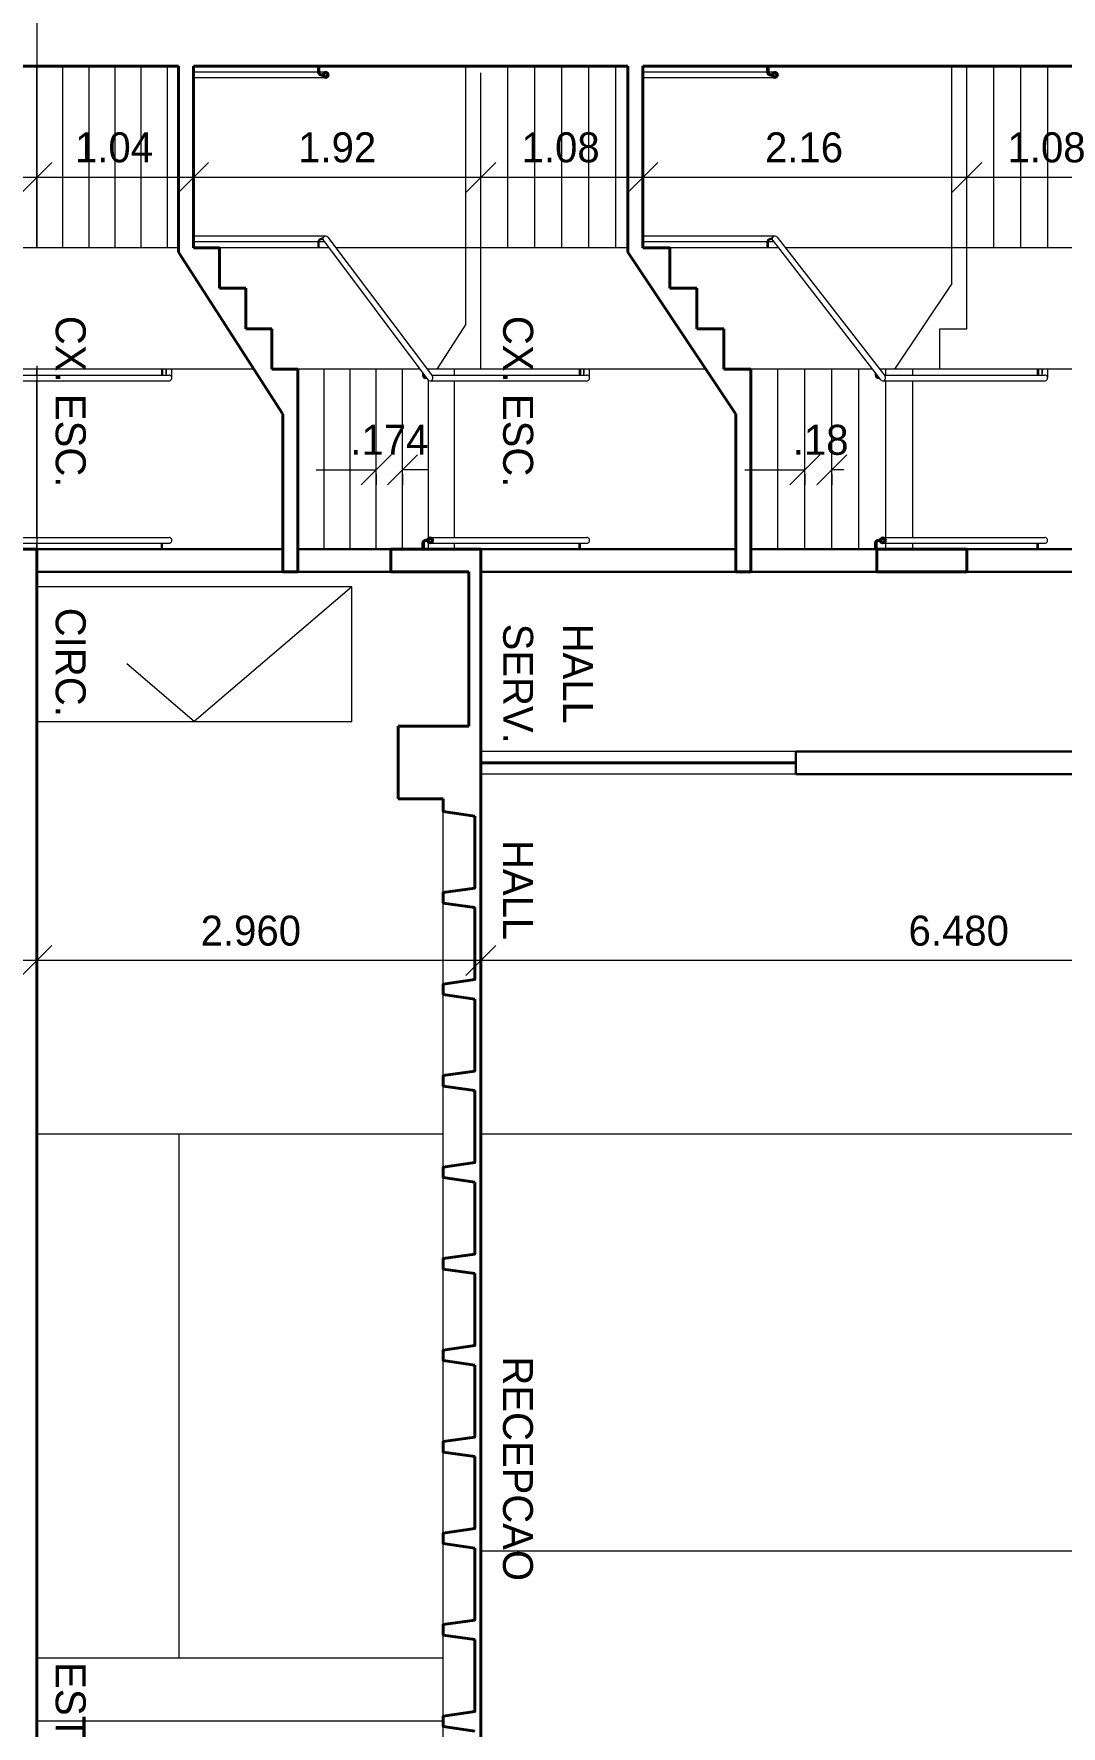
# Model space of a CAD drawing. Header units: metres. Extents: x -62 to 23, y -77 to 42.
# Drawn here: x -53.96 to -47.11, y 15.44 to 26.72 of the extents above; entities that cross this region are included whole.
import ezdxf
from ezdxf.enums import TextEntityAlignment as Align

# ---------------------------------------------------------------- set-up
doc = ezdxf.new("R2010")
doc.units = ezdxf.units.M
doc.header["$MEASUREMENT"] = 0
doc.linetypes.add('DGN Style 3', pattern=[2.76643, 1.976022, -0.790409])
for name, color, linetype, lineweight in [('1 - Eixos', 7, 'Continuous', 0), ('11 - Acabamentos', 7, 'Continuous', 0), ('19 - Estrutura Metálica', 7, 'Continuous', 0), ('5 - Laje em Corte', 7, 'Continuous', 0), ('7 - Alvenaria', 7, 'Continuous', 0), ('CORNIJAS_VAR NA PLANTA PTIPO 1', 7, 'Continuous', 0), ('Level 1-1', 7, 'Continuous', 0), ('Level 12', 7, 'Continuous', 0), ('Level 14', 7, 'Continuous', 0), ('Level 28-1', 7, 'Continuous', 0), ('Level 41', 7, 'Continuous', 0), ('Level 44', 7, 'Continuous', 0)]:
    doc.layers.add(name, color=color, linetype=linetype, lineweight=lineweight)
doc.styles.add('Style-CIVIL', font='CIVIL.shx')
doc.styles.add('Style-INTL_ENGINEERING', font='INTL_ENGINEERING.shx')
doc.dimstyles.get("Standard").update_dxf_attribs({"dimtxt": 0.18, "dimasz": 0.18, "dimexe": 0.18, "dimexo": 0.0625, "dimgap": 0.09, "dimtad": 0, "dimtih": 1, "dimtoh": 1, "dimdec": 4, "dimzin": 1, "dimdsep": 46, "dimtxsty": 'Standard', "dimcen": 0, "dimadec": 0, "dimazin": 0, "dimtfac": 1, "dimtdec": 4, "dimtofl": 0, "dimtmove": 0, "dimatfit": 3, "dimfxl": 0, "dimtolj": 1, "dimtzin": 1, "dimarcsym": 0})

# ---------------------------------------------------------------- blocks, each defined once
blk = doc.blocks.new('*U9')
at = {"layer": '19 - Estrutura Metálica', "color": 171, "linetype": 'Continuous', "lineweight": 30}
for p, q in [((0.007, 0.014), (0.017, 0.006)), ((0.013, 0.022), (0.023, 0.014)), ((-0.016, -0.063), (0.019, -0.022)), ((-0.008, -0.069), (0.027, -0.029))]:
    blk.add_line(p, q, dxfattribs=at)
for radius in [0.025, 0.015]:
    blk.add_circle((-0.009, 0.034), radius, dxfattribs=at)
for radius, start, end in [(0.02, 318.3321, 47.1052), (0.03, 319.6851, 49.6329)]:
    blk.add_arc((0.004, -0.009), radius, start, end, dxfattribs=at)
blk = doc.blocks.new('*U4')
at = {"layer": 'Level 44', "color": 7, "linetype": 'Continuous', "lineweight": 30}
for p, q in [((-1.05, 0.075), (-1.05, -0.075)), ((1.05, 0.075), (1.05, -0.075))]:
    blk.add_line(p, q, dxfattribs=at)
at = {"layer": 'Level 44', "color": 7, "linetype": 'Continuous', "lineweight": 0}
for p, q in [((1.05, 0.075), (-1.05, 0.075)), ((1.05, -0.075), (-1.05, -0.075))]:
    blk.add_line(p, q, dxfattribs=at)
at = {"layer": 'Level 44', "color": 7, "linetype": 'Continuous', "lineweight": 40}
blk.add_line((1.05, 0), (-1.05, 0), dxfattribs=at)
blk = doc.blocks.new('*D100')
at = {"layer": 'Defpoints'}
for p in [(-50.977, 20.546), (-47.737, 20.546), (-44.497, 19.935), (-50.977, 19.32)]:
    blk.add_point(p, dxfattribs=at)
at = {"layer": 'Level 1-1', "color": 2, "linetype": 'Continuous', "lineweight": 0}
for p, q in [((-51.077, 20.446), (-50.877, 20.646)), ((-50.977, 19.42), (-50.977, 20.646)), ((-44.497, 20.546), (-50.977, 20.546)), ((-44.397, 20.646), (-44.597, 20.446)), ((-44.497, 20.035), (-44.497, 20.646))]:
    blk.add_line(p, q, dxfattribs=at)
at = {"layer": 'Level 1-1', "color": 2, "linetype": 'Continuous', "lineweight": 0, "style": 'Style-CIVIL'}
blk.add_text('6.480', height=0.2, dxfattribs=at).set_placement((-48.125, 20.746), align=Align.MIDDLE_LEFT)
blk = doc.blocks.new('_Oblique')
at = {"color": 0, "linetype": 'ByBlock', "lineweight": -2}
blk.add_line((0.5, 0.5), (-0.5, -0.5), dxfattribs=at)
blk = doc.blocks.new('*D101')
at = {"layer": 'Defpoints'}
for p in [(-53.937, 20.546), (-52.457, 20.546), (-50.977, 19.32), (-53.937, 18.906)]:
    blk.add_point(p, dxfattribs=at)
at = {"layer": 'Level 1-1', "color": 2, "linetype": 'Continuous', "lineweight": 0}
for p, q in [((-54.037, 20.446), (-53.837, 20.646)), ((-53.937, 19.006), (-53.937, 20.646)), ((-50.977, 20.546), (-53.937, 20.546)), ((-50.877, 20.646), (-51.077, 20.446)), ((-50.977, 19.42), (-50.977, 20.646))]:
    blk.add_line(p, q, dxfattribs=at)
at = {"layer": 'Level 1-1', "color": 2, "linetype": 'Continuous', "lineweight": 0, "style": 'Style-CIVIL'}
blk.add_text('2.960', height=0.2, dxfattribs=at).set_placement((-52.845, 20.746), align=Align.MIDDLE_LEFT)
blk = doc.blocks.new('*D102')
at = {"layer": 'Defpoints'}
for p in [(-56.437, 20.546), (-55.187, 20.546), (-56.437, 18.906), (-53.937, 18.906)]:
    blk.add_point(p, dxfattribs=at)
at = {"layer": 'Level 1-1', "color": 2, "linetype": 'Continuous', "lineweight": 0}
for p, q in [((-56.537, 20.446), (-56.337, 20.646)), ((-56.437, 19.006), (-56.437, 20.646)), ((-53.937, 20.546), (-56.437, 20.546)), ((-53.837, 20.646), (-54.037, 20.446)), ((-53.937, 19.006), (-53.937, 20.646))]:
    blk.add_line(p, q, dxfattribs=at)
at = {"layer": 'Level 1-1', "color": 2, "linetype": 'Continuous', "lineweight": 0, "style": 'Style-CIVIL'}
blk.add_text('2.500', height=0.2, dxfattribs=at).set_placement((-55.578, 20.746), align=Align.MIDDLE_LEFT)
blk = doc.blocks.new('*D223')
at = {"layer": 'Defpoints'}
for p in [(-46.657, 25.904), (-47.737, 25.768), (-47.197, 25.768), (-47.737, 25.634)]:
    blk.add_point(p, dxfattribs=at)
at = {"layer": 'Level 1-1', "color": 2, "linetype": 'Continuous', "lineweight": 0}
for p, q in [((-47.837, 25.668), (-47.637, 25.868)), ((-47.737, 25.734), (-47.737, 25.868)), ((-46.557, 25.868), (-46.757, 25.668)), ((-46.657, 25.768), (-47.737, 25.768)), ((-46.657, 25.804), (-46.657, 25.668))]:
    blk.add_line(p, q, dxfattribs=at)
at = {"layer": 'Level 1-1', "color": 2, "linetype": 'Continuous', "lineweight": 0, "style": 'Style-CIVIL'}
blk.add_text('1.08', height=0.2, dxfattribs=at).set_placement((-47.465, 25.968), align=Align.MIDDLE_LEFT)
blk = doc.blocks.new('*D224')
at = {"layer": 'Defpoints'}
for p in [(-49.897, 25.768), (-48.817, 25.768), (-47.737, 25.634), (-49.897, 25.299)]:
    blk.add_point(p, dxfattribs=at)
at = {"layer": 'Level 1-1', "color": 2, "linetype": 'Continuous', "lineweight": 0}
for p, q in [((-49.997, 25.668), (-49.797, 25.868)), ((-49.897, 25.399), (-49.897, 25.868)), ((-47.637, 25.868), (-47.837, 25.668)), ((-47.737, 25.734), (-47.737, 25.868)), ((-47.737, 25.768), (-49.897, 25.768))]:
    blk.add_line(p, q, dxfattribs=at)
at = {"layer": 'Level 1-1', "color": 2, "linetype": 'Continuous', "lineweight": 0, "style": 'Style-CIVIL'}
blk.add_text('2.16', height=0.2, dxfattribs=at).set_placement((-49.082, 25.968), align=Align.MIDDLE_LEFT)
blk = doc.blocks.new('*D225')
at = {"layer": 'Defpoints'}
for p in [(-50.977, 25.768), (-50.437, 25.768), (-50.977, 25.499), (-49.897, 25.299)]:
    blk.add_point(p, dxfattribs=at)
at = {"layer": 'Level 1-1', "color": 2, "linetype": 'Continuous', "lineweight": 0}
for p, q in [((-51.077, 25.668), (-50.877, 25.868)), ((-50.977, 25.599), (-50.977, 25.868)), ((-49.797, 25.868), (-49.997, 25.668)), ((-49.897, 25.399), (-49.897, 25.868)), ((-49.897, 25.768), (-50.977, 25.768))]:
    blk.add_line(p, q, dxfattribs=at)
at = {"layer": 'Level 1-1', "color": 2, "linetype": 'Continuous', "lineweight": 0, "style": 'Style-CIVIL'}
blk.add_text('1.08', height=0.2, dxfattribs=at).set_placement((-50.705, 25.968), align=Align.MIDDLE_LEFT)
blk = doc.blocks.new('*D226')
at = {"layer": 'Defpoints'}
for p in [(-52.893, 25.768), (-51.935, 25.768), (-50.977, 25.499), (-52.893, 25.299)]:
    blk.add_point(p, dxfattribs=at)
at = {"layer": 'Level 1-1', "color": 2, "linetype": 'Continuous', "lineweight": 0}
for p, q in [((-52.993, 25.668), (-52.793, 25.868)), ((-52.893, 25.399), (-52.893, 25.868)), ((-50.877, 25.868), (-51.077, 25.668)), ((-50.977, 25.599), (-50.977, 25.868)), ((-50.977, 25.768), (-52.893, 25.768))]:
    blk.add_line(p, q, dxfattribs=at)
at = {"layer": 'Level 1-1', "color": 2, "linetype": 'Continuous', "lineweight": 0, "style": 'Style-CIVIL'}
blk.add_text('1.92', height=0.2, dxfattribs=at).set_placement((-52.195, 25.968), align=Align.MIDDLE_LEFT)
blk = doc.blocks.new('*D227')
at = {"layer": 'Defpoints'}
for p in [(-53.937, 25.768), (-53.415, 25.768), (-53.937, 25.299), (-52.893, 25.299)]:
    blk.add_point(p, dxfattribs=at)
at = {"layer": 'Level 1-1', "color": 2, "linetype": 'Continuous', "lineweight": 0}
for p, q in [((-54.037, 25.668), (-53.837, 25.868)), ((-53.937, 25.399), (-53.937, 25.868)), ((-52.793, 25.868), (-52.993, 25.668)), ((-52.893, 25.399), (-52.893, 25.868)), ((-52.893, 25.768), (-53.937, 25.768))]:
    blk.add_line(p, q, dxfattribs=at)
at = {"layer": 'Level 1-1', "color": 2, "linetype": 'Continuous', "lineweight": 0, "style": 'Style-CIVIL'}
blk.add_text('1.04', height=0.2, dxfattribs=at).set_placement((-53.683, 25.968), align=Align.MIDDLE_LEFT)
blk = doc.blocks.new('*D228')
at = {"layer": 'Defpoints'}
for p in [(-55.366, 25.769), (-55.366, 25.768), (-54.652, 25.768), (-53.937, 25.299)]:
    blk.add_point(p, dxfattribs=at)
at = {"layer": 'Level 1-1', "color": 2, "linetype": 'Continuous', "lineweight": 0}
for p, q in [((-55.466, 25.668), (-55.266, 25.868)), ((-53.837, 25.868), (-54.037, 25.668)), ((-53.937, 25.399), (-53.937, 25.868)), ((-53.937, 25.768), (-55.366, 25.768)), ((-55.366, 25.669), (-55.366, 25.668))]:
    blk.add_line(p, q, dxfattribs=at)
at = {"layer": 'Level 1-1', "color": 2, "linetype": 'Continuous', "lineweight": 0, "style": 'Style-CIVIL'}
blk.add_text('1.43', height=0.2, dxfattribs=at).set_placement((-54.911, 25.968), align=Align.MIDDLE_LEFT)
blk = doc.blocks.new('*D231')
at = {"layer": 'Defpoints'}
for p in [(-51.674, 23.889), (-51.674, 23.818), (-51.587, 23.818), (-51.5, 23.889)]:
    blk.add_point(p, dxfattribs=at)
at = {"layer": 'Level 1-1', "color": 2, "linetype": 'Continuous', "lineweight": 0}
for p, q in [((-52.074, 23.818), (-51.674, 23.818)), ((-51.574, 23.918), (-51.774, 23.718)), ((-51.6, 23.718), (-51.4, 23.918)), ((-51.327, 23.818), (-51.5, 23.818)), ((-51.674, 23.789), (-51.674, 23.718)), ((-51.5, 23.789), (-51.5, 23.718))]:
    blk.add_line(p, q, dxfattribs=at)
at = {"layer": 'Level 1-1', "color": 2, "linetype": 'Continuous', "lineweight": 0, "style": 'Style-CIVIL'}
blk.add_text('.174', height=0.2, dxfattribs=at).set_placement((-51.847, 24.018), align=Align.MIDDLE_LEFT)
blk = doc.blocks.new('*D232')
at = {"layer": 'Defpoints'}
for p in [(-48.816, 23.889), (-48.816, 23.818), (-48.727, 23.818), (-48.637, 23.889)]:
    blk.add_point(p, dxfattribs=at)
at = {"layer": 'Level 1-1', "color": 2, "linetype": 'Continuous', "lineweight": 0}
for p, q in [((-49.216, 23.818), (-48.816, 23.818)), ((-48.716, 23.918), (-48.916, 23.718)), ((-48.737, 23.718), (-48.537, 23.918)), ((-48.557, 23.818), (-48.637, 23.818)), ((-48.816, 23.789), (-48.816, 23.718)), ((-48.637, 23.789), (-48.637, 23.718))]:
    blk.add_line(p, q, dxfattribs=at)
at = {"layer": 'Level 1-1', "color": 2, "linetype": 'Continuous', "lineweight": 0, "style": 'Style-CIVIL'}
blk.add_text('.18', height=0.2, dxfattribs=at).set_placement((-48.897, 24.018), align=Align.MIDDLE_LEFT)

msp = doc.modelspace()

# ---------------------------------------------------------------- linework, layer by layer
at = {"layer": '1 - Eixos', "color": 91, "linetype": 'DGN Style 3', "lineweight": 0}
msp.add_line((-53.9373, 32.8096), (-53.9373, 23.289), dxfattribs=at)
at = {"layer": '11 - Acabamentos', "color": 7, "linetype": 'Continuous', "lineweight": 13}
msp.add_line((-45.0973, 16.6098), (-50.9773, 16.6098), dxfattribs=at)
at = {"layer": '5 - Laje em Corte', "color": 1, "linetype": 'Continuous', "lineweight": 40}
for p, q in [((-52.9926, 26.5096), (-55.3659, 26.5096)), ((-52.9926, 25.2696), (-52.9926, 26.5096)), ((-52.8926, 25.299), (-52.8926, 26.5096)), ((-50.9773, 26.5096), (-52.8926, 26.5096)), ((-49.9973, 26.5096), (-50.9773, 26.5096)), ((-49.9973, 25.2688), (-49.9973, 26.5096)), ((-49.8973, 25.299), (-49.8973, 26.5096)), ((-47.7373, 26.5096), (-49.8973, 26.5096)), ((-46.7573, 26.5096), (-47.7373, 26.5096)), ((-52.8926, 25.299), (-52.7185, 25.299)), ((-52.7185, 25.029), (-52.7185, 25.299)), ((-49.8973, 25.299), (-49.7173, 25.299)), ((-49.7173, 25.029), (-49.7173, 25.299)), ((-52.2962, 24.1896), (-52.9926, 25.2696)), ((-49.2773, 24.1888), (-49.9973, 25.2688)), ((-52.5444, 25.029), (-52.7185, 25.029)), ((-52.5444, 24.759), (-52.5444, 25.029)), ((-49.5373, 25.029), (-49.7173, 25.029)), ((-49.5373, 24.759), (-49.5373, 25.029)), ((-52.3703, 24.759), (-52.5444, 24.759)), ((-52.3703, 24.489), (-52.3703, 24.759)), ((-49.3573, 24.759), (-49.5373, 24.759)), ((-49.3573, 24.489), (-49.3573, 24.759)), ((-52.1962, 24.489), (-52.3703, 24.489)), ((-52.1962, 23.139), (-52.1962, 24.489)), ((-49.1773, 24.489), (-49.3573, 24.489)), ((-49.1773, 23.139), (-49.1773, 24.489)), ((-52.2962, 23.139), (-52.2962, 24.1896)), ((-49.2773, 23.139), (-49.2773, 24.1888)), ((-53.9373, 23.289), (-54.3373, 23.289)), ((-53.9373, 23.289), (-53.9373, 2.3396)), ((-50.9773, 23.289), (-51.5773, 23.289)), ((-51.5773, 23.289), (-51.5773, 23.139)), ((-50.9773, 23.289), (-50.9773, 2.0065)), ((-52.2962, 23.139), (-52.1962, 23.139)), ((-51.0573, 23.139), (-51.5773, 23.139)), ((-51.0573, 23.139), (-51.0573, 22.1096)), ((-49.2773, 23.139), (-49.1773, 23.139)), ((-51.5273, 22.1096), (-51.5273, 21.6246)), ((-51.0573, 22.1096), (-51.5273, 22.1096)), ((-51.2273, 21.6246), (-51.5273, 21.6246))]:
    msp.add_line(p, q, dxfattribs=at)
at = {"layer": '5 - Laje em Corte', "color": 1, "linetype": 'Continuous', "lineweight": 13}
msp.add_line((-51.2273, 13.9346), (-51.2273, 21.5396), dxfattribs=at)
at = {"layer": '5 - Laje em Corte', "color": 7, "linetype": 'Continuous', "lineweight": 13}
msp.add_line((-51.2273, 19.3892), (-53.9373, 19.3892), dxfattribs=at)
at = {"layer": '5 - Laje em Corte', "color": 1, "linetype": 'Continuous', "lineweight": 0}
for p, q in [((-51.2273, 15.8946), (-53.9373, 15.8946)), ((-51.2273, 15.4746), (-53.9373, 15.4746))]:
    msp.add_line(p, q, dxfattribs=at)
at = {"layer": '5 - Laje em Corte', "color": 1, "linetype": 'Continuous', "lineweight": 40, "flags": 128}
msp.add_lwpolyline([(-47.7373, 23.289), (-47.7373, 23.139), (-48.3373, 23.139), (-48.3373, 23.289)], close=True, dxfattribs=at)
for points in [[(-51.2273, 21.6246), (-51.2273, 21.5396), (-51.0173, 21.5096)], [(-51.0173, 21.5096), (-51.0173, 21.0296), (-51.2273, 20.9996), (-51.2273, 20.9296), (-51.0173, 20.8996)], [(-51.0173, 20.8996), (-51.0173, 20.4196), (-51.2273, 20.3896), (-51.2273, 20.3196), (-51.0173, 20.2896)], [(-51.0173, 20.2896), (-51.0173, 19.8096), (-51.2273, 19.7796), (-51.2273, 19.7096), (-51.0173, 19.6796)], [(-51.0173, 19.6796), (-51.0173, 19.1996), (-51.2273, 19.1696), (-51.2273, 19.0996), (-51.0173, 19.0696)], [(-51.0173, 19.0696), (-51.0173, 18.5896), (-51.2273, 18.5596), (-51.2273, 18.4896), (-51.0173, 18.4596)], [(-51.0173, 18.4596), (-51.0173, 17.9796), (-51.2273, 17.9496), (-51.2273, 17.8796), (-51.0173, 17.8496)], [(-51.0173, 17.8496), (-51.0173, 17.3696), (-51.2273, 17.3396), (-51.2273, 17.2696), (-51.0173, 17.2396)], [(-51.0173, 17.2396), (-51.0173, 16.7596), (-51.2273, 16.7296), (-51.2273, 16.6596), (-51.0173, 16.6296)], [(-51.0173, 16.6296), (-51.0173, 16.1496), (-51.2273, 16.1196), (-51.2273, 16.0496), (-51.0173, 16.0196)], [(-51.0173, 16.0196), (-51.0173, 15.5396), (-51.2273, 15.5096), (-51.2273, 15.4396), (-51.0173, 15.4096)]]:
    msp.add_lwpolyline(points, dxfattribs=at)
at = {"layer": '7 - Alvenaria', "color": 7, "linetype": 'Continuous', "lineweight": 13, "flags": 128}
msp.add_lwpolyline([(-52.9916, 19.3892), (-52.9916, 15.8946)], dxfattribs=at)
at = {"layer": 'CORNIJAS_VAR NA PLANTA PTIPO 1', "color": 7, "linetype": 'Continuous', "lineweight": 30}
for p, q in [((-45.0973, 21.939), (-48.8773, 21.939)), ((-45.0973, 21.789), (-48.8774, 21.789))]:
    msp.add_line(p, q, dxfattribs=at)
at = {"layer": 'Level 14', "color": 7, "linetype": 'Continuous', "lineweight": 0, "flags": 128}
msp.add_lwpolyline([(-53.9373, 23.039), (-53.9373, 22.1391), (-51.8373, 22.1391), (-51.8373, 23.039)], close=True, dxfattribs=at)
at = {"layer": 'Level 14', "color": 7, "linetype": 'DGN Style 3', "lineweight": 0, "flags": 128}
msp.add_lwpolyline([(-51.8373, 23.039), (-52.8873, 22.1391), (-53.9373, 23.039)], dxfattribs=at)
at = {"layer": 'Level 28-1', "color": 171, "linetype": 'Continuous', "lineweight": 13}
for p, q in [((-52.062, 26.4696), (-52.8926, 26.4696)), ((-52.0114, 26.4321), (-52.8926, 26.4321)), ((-52.0114, 26.4696), (-52.0545, 26.4696)), ((-49.0667, 26.4696), (-49.8973, 26.4696)), ((-49.0161, 26.4321), (-49.8973, 26.4321)), ((-49.0161, 26.4696), (-49.0592, 26.4696)), ((-52.0114, 25.3765), (-52.8926, 25.3765)), ((-52.062, 25.339), (-52.8926, 25.339)), ((-52.062, 25.299), (-52.062, 25.3391)), ((-52.0208, 25.339), (-52.0545, 25.339)), ((-52.0545, 25.299), (-52.0545, 25.3387)), ((-52.0299, 25.354), (-52.0402, 25.354)), ((-52.0299, 25.3616), (-52.0395, 25.3616)), ((-52.0264, 25.3465), (-51.3299, 24.419)), ((-51.9964, 25.369), (-51.2999, 24.4415)), ((-49.0161, 25.3765), (-49.8973, 25.3765)), ((-49.0667, 25.339), (-49.8973, 25.339)), ((-49.0667, 25.299), (-49.0667, 25.3391)), ((-49.0253, 25.339), (-49.0592, 25.339)), ((-49.0592, 25.299), (-49.0592, 25.3387)), ((-49.0346, 25.354), (-49.0449, 25.354)), ((-49.0346, 25.3616), (-49.0442, 25.3616)), ((-49.0309, 25.3463), (-48.3109, 24.4188)), ((-49.0013, 25.3693), (-48.2813, 24.4418)), ((-53.1067, 24.489), (-53.1067, 24.449)), ((-53.0992, 24.489), (-53.0992, 24.4494)), ((-53.0373, 24.4303), (-53.0373, 24.489)), ((-50.3208, 24.489), (-50.3208, 24.449)), ((-50.3133, 24.489), (-50.3133, 24.4494)), ((-50.2515, 24.4303), (-50.2515, 24.489)), ((-47.2667, 24.489), (-47.2667, 24.449)), ((-47.2592, 24.489), (-47.2592, 24.4494)), ((-47.1973, 24.4303), (-47.1973, 24.489)), ((-54.1275, 24.4115), (-53.0561, 24.4115)), ((-54.1088, 24.449), (-53.0561, 24.449)), ((-51.3656, 24.4665), (-51.3656, 24.449)), ((-51.358, 24.4565), (-51.358, 24.4494)), ((-51.3412, 24.434), (-51.3437, 24.434)), ((-51.3355, 24.4265), (-51.3431, 24.4265)), ((-51.3149, 24.4115), (-50.2702, 24.4115)), ((-51.3056, 24.449), (-50.2702, 24.449)), ((-48.3467, 24.4649), (-48.3467, 24.449)), ((-48.3392, 24.4553), (-48.3392, 24.4494)), ((-48.3227, 24.434), (-48.3249, 24.434)), ((-48.3169, 24.4265), (-48.3242, 24.4265)), ((-48.2979, 24.4115), (-47.2161, 24.4115)), ((-48.2869, 24.449), (-47.2161, 24.449)), ((-54.1275, 23.3665), (-53.0561, 23.3665)), ((-51.3149, 23.3665), (-50.2702, 23.3665)), ((-48.2961, 23.3665), (-48.0973, 23.3665)), ((-48.0973, 23.3665), (-47.2161, 23.3665)), ((-54.1275, 23.329), (-53.0561, 23.329)), ((-53.1067, 23.289), (-53.1067, 23.3291)), ((-53.0992, 23.289), (-53.0992, 23.3287)), ((-51.3149, 23.329), (-50.2702, 23.329)), ((-50.3208, 23.289), (-50.3208, 23.3291)), ((-50.3133, 23.289), (-50.3133, 23.3287)), ((-48.2961, 23.329), (-48.0973, 23.329)), ((-48.0973, 23.329), (-47.2161, 23.329)), ((-47.2667, 23.289), (-47.2667, 23.3291)), ((-47.2592, 23.289), (-47.2592, 23.3287))]:
    msp.add_line(p, q, dxfattribs=at)
at = {"layer": 'Level 28-1', "color": 171, "linetype": 'Continuous', "lineweight": 13, "flags": 128}
for points in [[(-53.0748, 24.449), (-53.0748, 24.489), (-53.0748, 24.4597)], [(-50.289, 24.449), (-50.289, 24.489), (-50.289, 24.4597)], [(-47.2348, 24.449), (-47.2348, 24.489), (-47.2348, 24.4597)]]:
    msp.add_lwpolyline(points, dxfattribs=at)
at = {"layer": 'Level 28-1', "color": 171, "linetype": 'Continuous', "lineweight": 13, "extrusion": (0, 0, -1)}
for centre, radius, start, end in [((52.0395, 25.3391), 0.0225, 0.01147, 89.95928), ((52.0395, 25.3391), 0.015, 358.65847, 87.43157), ((49.0442, 25.3391), 0.0225, 0.01147, 89.95928), ((49.0442, 25.3391), 0.015, 358.65847, 87.43157)]:
    msp.add_arc(centre, radius, start, end, dxfattribs=at)
at = {"layer": 'Level 28-1', "color": 171, "linetype": 'Continuous', "lineweight": 13}
for centre, radius, start, end in [((-52.0114, 25.3578), 0.0187, 36.90331, 216.90331), ((-49.0161, 25.3578), 0.0187, 36.90331, 216.90331), ((-53.0561, 24.4303), 0.0187, 269.99483, 90.00007), ((-51.3431, 24.449), 0.0225, 180.01147, 269.95928), ((-51.3431, 24.449), 0.015, 178.65847, 267.43158), ((-51.3149, 24.4303), 0.0187, 216.90331, 36.90331), ((-50.2702, 24.4303), 0.0187, 269.99483, 90.00007), ((-48.3242, 24.449), 0.0225, 180.01147, 269.95928), ((-48.3242, 24.449), 0.015, 178.65847, 267.43158), ((-48.2961, 24.4303), 0.0187, 216.90331, 36.90331), ((-47.2161, 24.4303), 0.0187, 269.99483, 90.00007), ((-53.0561, 23.3478), 0.0187, 269.99993, 90), ((-50.2702, 23.3478), 0.0187, 269.99993, 90), ((-47.2161, 23.3478), 0.0187, 269.99993, 90)]:
    msp.add_arc(centre, radius, start, end, dxfattribs=at)
at = {"layer": 'Level 41', "color": 230, "linetype": 'DGN Style 3', "lineweight": 0}
for p, q in [((-53.9373, 25.299), (-53.9373, 26.5096)), ((-53.7632, 25.299), (-53.7632, 26.5096)), ((-53.5891, 25.299), (-53.5891, 26.5096)), ((-53.415, 25.299), (-53.415, 26.5096)), ((-53.2409, 25.299), (-53.2409, 26.5096)), ((-53.0668, 25.299), (-53.0668, 26.5096)), ((-50.9773, 24.489), (-50.9773, 26.5096)), ((-50.7973, 25.299), (-50.7973, 26.5096)), ((-50.6173, 25.299), (-50.6173, 26.5096)), ((-50.4373, 25.299), (-50.4373, 26.5096)), ((-50.2573, 25.299), (-50.2573, 26.5096)), ((-50.0773, 25.299), (-50.0773, 26.5096)), ((-47.7373, 24.759), (-47.7373, 26.5096)), ((-47.5573, 25.299), (-47.5573, 26.5096)), ((-47.3773, 25.299), (-47.3773, 26.5096)), ((-47.1973, 25.299), (-47.1973, 26.5096)), ((-51.0773, 24.7885), (-51.0773, 25.299)), ((-47.8373, 25.0593), (-47.8373, 25.299)), ((-47.8373, 25.0593), (-48.2175, 24.489)), ((-51.0773, 24.7885), (-51.2705, 24.489)), ((-47.9173, 24.489), (-47.9173, 24.759)), ((-47.9173, 24.759), (-47.7373, 24.759))]:
    msp.add_line(p, q, dxfattribs=at)
at = {"layer": 'Level 41', "color": 230, "linetype": 'Continuous', "lineweight": 0}
for p, q in [((-51.0773, 25.299), (-51.0773, 26.5096)), ((-47.8373, 25.299), (-47.8373, 26.5096)), ((-53.9373, 24.449), (-53.9373, 24.489)), ((-52.0221, 23.289), (-52.0221, 24.489)), ((-51.8479, 23.289), (-51.8479, 24.489)), ((-51.6738, 23.289), (-51.6738, 24.489)), ((-51.4997, 23.289), (-51.4997, 24.489)), ((-51.1515, 24.449), (-51.1515, 24.489)), ((-48.9973, 23.289), (-48.9973, 24.489)), ((-48.8173, 23.289), (-48.8173, 24.489)), ((-48.6373, 23.289), (-48.6373, 24.489)), ((-48.4573, 23.289), (-48.4573, 24.489)), ((-48.2773, 24.449), (-48.2773, 24.489)), ((-48.0973, 24.449), (-48.0973, 24.489)), ((-53.9373, 23.3665), (-53.9373, 24.4115)), ((-51.3256, 23.3632), (-51.3256, 24.4149)), ((-51.1515, 23.3665), (-51.1515, 24.4115)), ((-48.2773, 23.3665), (-48.2773, 24.4115)), ((-48.0973, 23.3665), (-48.0973, 24.4115)), ((-53.9373, 23.289), (-53.9373, 23.329)), ((-51.3256, 23.289), (-51.3256, 23.3324)), ((-51.1515, 23.289), (-51.1515, 23.329)), ((-48.2773, 23.289), (-48.2773, 23.329)), ((-48.0973, 23.289), (-48.0973, 23.329))]:
    msp.add_line(p, q, dxfattribs=at)
at = {"layer": 'Level 41', "color": 7, "linetype": 'Continuous', "lineweight": 13}
for p, q in [((-52.9926, 25.299), (-54.4659, 25.299)), ((-51.9907, 25.299), (-52.7185, 25.299)), ((-50.9773, 25.299), (-51.9438, 25.299)), ((-49.9973, 25.299), (-50.9773, 25.299)), ((-48.9942, 25.299), (-49.7173, 25.299)), ((-47.7373, 25.299), (-48.9468, 25.299)), ((-46.7573, 25.299), (-47.7373, 25.299)), ((-52.4893, 24.489), (-54.1088, 24.489)), ((-51.3825, 24.489), (-52.1962, 24.489)), ((-50.9773, 24.489), (-51.3356, 24.489)), ((-49.4775, 24.489), (-50.9773, 24.489)), ((-48.3654, 24.489), (-49.1773, 24.489)), ((-47.7373, 24.489), (-48.318, 24.489)), ((-46.2375, 24.489), (-47.7373, 24.489))]:
    msp.add_line(p, q, dxfattribs=at)
at = {"layer": 'Level 41', "color": 7, "linetype": 'Continuous', "lineweight": 30}
for p, q in [((-52.2962, 23.289), (-53.9373, 23.289)), ((-51.5773, 23.289), (-52.1962, 23.289)), ((-49.2773, 23.289), (-50.9773, 23.289)), ((-48.3373, 23.289), (-49.1773, 23.289)), ((-46.0373, 23.289), (-47.7373, 23.289)), ((-52.2962, 23.139), (-53.9373, 23.139)), ((-51.5773, 23.139), (-52.1962, 23.139)), ((-49.2773, 23.139), (-50.9773, 23.139)), ((-48.3373, 23.139), (-49.1773, 23.139)), ((-46.0373, 23.139), (-47.7373, 23.139))]:
    msp.add_line(p, q, dxfattribs=at)
at = {"layer": 'Level 44', "color": 7, "linetype": 'Continuous', "lineweight": 13}
msp.add_line((-45.0973, 19.3892), (-50.9773, 19.3892), dxfattribs=at)

# ---------------------------------------------------------------- block references
at = {"layer": '19 - Estrutura Metálica', "color": 171, "linetype": 'Continuous', "lineweight": 30, "xscale": 0.7499990121287976, "yscale": 0.7499990121287976, "zscale": 0.7499990121287976, "rotation": 220.3263723975496}
for p in [(-52.033, 26.4662), (-49.0377, 26.4662)]:
    msp.add_blockref('*U9', p, dxfattribs=at)
at = {"layer": '19 - Estrutura Metálica', "color": 171, "linetype": 'Continuous', "lineweight": 30, "extrusion": (0, 0, -1), "xscale": 0.7499990121287978, "yscale": 0.7499990121287978, "zscale": 0.7499990121287978, "rotation": 40.32637239754955}
for p in [(51.3365, 23.3324), (48.3177, 23.3324)]:
    msp.add_blockref('*U9', p, dxfattribs=at)
at = {"layer": 'Level 44', "color": 7, "linetype": 'Continuous', "lineweight": 30}
msp.add_blockref('*U4', (-49.9274, 21.864), dxfattribs=at)

# ---------------------------------------------------------------- texts
at = {"layer": 'Level 12', "color": 2, "linetype": 'Continuous', "lineweight": 13, "style": 'Style-CIVIL'}
for s, p in [('HALL', (-50.7294, 21.35)), ('RECEPCAO', (-50.7294, 17.907))]:
    msp.add_text(s, height=0.1995, rotation=269.99998, dxfattribs=at).set_placement(p, align=Align.MIDDLE_LEFT)
at = {"layer": 'Level 12', "color": 2, "linetype": 'Continuous', "lineweight": 13}
for s, insert, char_height, attachment_point, rotation, line_spacing_factor, style in [('CX. ESC.\\P', (-53.713, 24.2725), 0.2, 5, 270, 1.200006, 'Style-INTL_ENGINEERING'), ('CX. ESC.\\P', (-50.7294, 24.2725), 0.2, 5, 270, 1.200006, 'Style-INTL_ENGINEERING'), ('CIRC.\\P', (-53.713, 22.5347), 0.2, 5, 270, 1.200006, 'Style-INTL_ENGINEERING'), ('HALL\\PSERV.\\P', (-50.5299, 22.7923), 0.1995, 4, 269.99998, 1.19997, 'Style-CIVIL'), ('ESTACIONAMENTO\\P', (-53.713, 14.6134), 0.199998, 5, 270, 1.200006, 'Style-INTL_ENGINEERING')]:
    msp.add_mtext(s, dxfattribs=dict(at, insert=insert, char_height=char_height, attachment_point=attachment_point, rotation=rotation, line_spacing_factor=line_spacing_factor, style=style))

# ---------------------------------------------------------------- dimensions: what is measured, and where the dimension line sits
at = {"layer": 'Level 1-1', "color": 2, "linetype": 'Continuous', "lineweight": 0}
for base, p1, p2, override, picture, middle in [((-55.3659, 25.7684), (-53.9373, 25.299), (-55.3659, 25.7693), {"dimtxt": 0.2, "dimasz": 0.2, "dimexe": 0.1, "dimexo": 0.1, "dimgap": 0.1, "dimtad": 1, "dimtih": 0, "dimtoh": 0, "dimdec": 2, "dimzin": 7, "dimtxsty": 'Style-CIVIL', "dimblk": 'Oblique', "dimclre": 2, "dimtdec": 2, "dimatfit": 1, "dimfrac": 2, "dimtolj": 0, "dimtzin": 7, "dimlwe": 0}, '*D228', (-54.6516, 25.7684)), ((-53.9373, 25.7684), (-52.8926, 25.299), (-53.9373, 25.299), {"dimtxt": 0.2, "dimasz": 0.2, "dimexe": 0.1, "dimexo": 0.1, "dimgap": 0.1, "dimtad": 1, "dimtih": 0, "dimtoh": 0, "dimdec": 2, "dimzin": 7, "dimtxsty": 'Style-CIVIL', "dimblk": 'Oblique', "dimclre": 2, "dimtdec": 2, "dimatfit": 1, "dimfrac": 2, "dimtolj": 0, "dimtzin": 7, "dimlwe": 0}, '*D227', (-53.415, 25.7684)), ((-52.8926, 25.7684), (-50.9773, 25.4993), (-52.8926, 25.299), {"dimtxt": 0.2, "dimasz": 0.2, "dimexe": 0.1, "dimexo": 0.1, "dimgap": 0.1, "dimtad": 1, "dimtih": 0, "dimtoh": 0, "dimdec": 2, "dimzin": 7, "dimtxsty": 'Style-CIVIL', "dimblk": 'Oblique', "dimclre": 2, "dimtdec": 2, "dimatfit": 1, "dimfrac": 2, "dimtolj": 0, "dimtzin": 7, "dimlwe": 0}, '*D226', (-51.935, 25.7684)), ((-50.9773, 25.7684), (-49.8973, 25.299), (-50.9773, 25.4993), {"dimtxt": 0.2, "dimasz": 0.2, "dimexe": 0.1, "dimexo": 0.1, "dimgap": 0.1, "dimtad": 1, "dimtih": 0, "dimtoh": 0, "dimdec": 2, "dimzin": 7, "dimtxsty": 'Style-CIVIL', "dimblk": 'Oblique', "dimclre": 2, "dimtdec": 2, "dimatfit": 1, "dimfrac": 2, "dimtolj": 0, "dimtzin": 7, "dimlwe": 0}, '*D225', (-50.4373, 25.7684)), ((-49.8973, 25.7684), (-47.7373, 25.6343), (-49.8973, 25.299), {"dimtxt": 0.2, "dimasz": 0.2, "dimexe": 0.1, "dimexo": 0.1, "dimgap": 0.1, "dimtad": 1, "dimtih": 0, "dimtoh": 0, "dimdec": 2, "dimzin": 7, "dimtxsty": 'Style-CIVIL', "dimblk": 'Oblique', "dimclre": 2, "dimtdec": 2, "dimatfit": 1, "dimfrac": 2, "dimtolj": 0, "dimtzin": 7, "dimlwe": 0}, '*D224', (-48.8173, 25.7684)), ((-47.7373, 25.7684), (-46.6573, 25.9043), (-47.7373, 25.6343), {"dimtxt": 0.2, "dimasz": 0.2, "dimexe": 0.1, "dimexo": 0.1, "dimgap": 0.1, "dimtad": 1, "dimtih": 0, "dimtoh": 0, "dimdec": 2, "dimzin": 7, "dimtxsty": 'Style-CIVIL', "dimblk": 'Oblique', "dimclre": 2, "dimtdec": 2, "dimatfit": 1, "dimfrac": 2, "dimtolj": 0, "dimtzin": 7, "dimlwe": 0}, '*D223', (-47.1973, 25.7684)), ((-56.4373, 20.5463), (-53.9373, 18.9057), (-56.4373, 18.9057), {"dimtxt": 0.2, "dimasz": 0.2, "dimexe": 0.1, "dimexo": 0.1, "dimgap": 0.1, "dimtad": 1, "dimtih": 0, "dimtoh": 0, "dimdec": 3, "dimzin": 3, "dimtxsty": 'Style-CIVIL', "dimblk": 'Oblique', "dimclre": 2, "dimtdec": 3, "dimatfit": 1, "dimtolj": 0, "dimtzin": 3, "dimlwe": 0}, '*D102', (-55.1873, 20.5463)), ((-53.9373, 20.5463), (-50.9773, 19.3201), (-53.9373, 18.9057), {"dimtxt": 0.2, "dimasz": 0.2, "dimexe": 0.1, "dimexo": 0.1, "dimgap": 0.1, "dimtad": 1, "dimtih": 0, "dimtoh": 0, "dimdec": 3, "dimzin": 3, "dimtxsty": 'Style-CIVIL', "dimblk": 'Oblique', "dimclre": 2, "dimtdec": 3, "dimatfit": 1, "dimtolj": 0, "dimtzin": 3, "dimlwe": 0}, '*D101', (-52.4573, 20.5463)), ((-50.9773, 20.5463), (-44.4973, 19.9353), (-50.9773, 19.3201), {"dimtxt": 0.2, "dimasz": 0.2, "dimexe": 0.1, "dimexo": 0.1, "dimgap": 0.1, "dimtad": 1, "dimtih": 0, "dimtoh": 0, "dimdec": 3, "dimzin": 3, "dimtxsty": 'Style-CIVIL', "dimblk": 'Oblique', "dimclre": 2, "dimtdec": 3, "dimatfit": 1, "dimtolj": 0, "dimtzin": 3, "dimlwe": 0}, '*D100', (-47.7373, 20.5463))]:
    dim = msp.add_linear_dim(base=base, p1=p1, p2=p2, angle=180, dimstyle='Standard', override=override, dxfattribs=at)
    dim.commit()
    dim.dimension.update_dxf_attribs({"geometry": picture, "text_midpoint": middle})
dim = msp.add_linear_dim(base=(-51.6738, 23.8183), p1=(-51.4997, 23.889), p2=(-51.6738, 23.889), angle=180, text='.174', dimstyle='Standard', override={"dimtxt": 0.2, "dimasz": 0.2, "dimexe": 0.1, "dimexo": 0.1, "dimgap": 0.1, "dimtad": 1, "dimtih": 0, "dimtoh": 0, "dimdec": 2, "dimzin": 7, "dimtxsty": 'Style-CIVIL', "dimblk": 'Oblique', "dimclre": 2, "dimtdec": 2, "dimatfit": 1, "dimfrac": 2, "dimtolj": 0, "dimtzin": 7, "dimlwe": 0}, dxfattribs=at)
dim.commit()
dim.dimension.update_dxf_attribs({"geometry": '*D231', "text_midpoint": (-51.5868, 23.8183), "dimtype": 160})
dim = msp.add_linear_dim(base=(-48.8159, 23.8183), p1=(-48.6373, 23.889), p2=(-48.8159, 23.889), angle=180, dimstyle='Standard', override={"dimtxt": 0.2, "dimasz": 0.2, "dimexe": 0.1, "dimexo": 0.1, "dimgap": 0.1, "dimtad": 1, "dimtih": 0, "dimtoh": 0, "dimdec": 2, "dimzin": 7, "dimtxsty": 'Style-CIVIL', "dimblk": 'Oblique', "dimclre": 2, "dimtdec": 2, "dimatfit": 1, "dimfrac": 2, "dimtolj": 0, "dimtzin": 7, "dimlwe": 0}, dxfattribs=at)
dim.commit()
dim.dimension.update_dxf_attribs({"geometry": '*D232', "text_midpoint": (-48.7266, 23.8183), "dimtype": 160})

doc.saveas('drawing.dxf')
